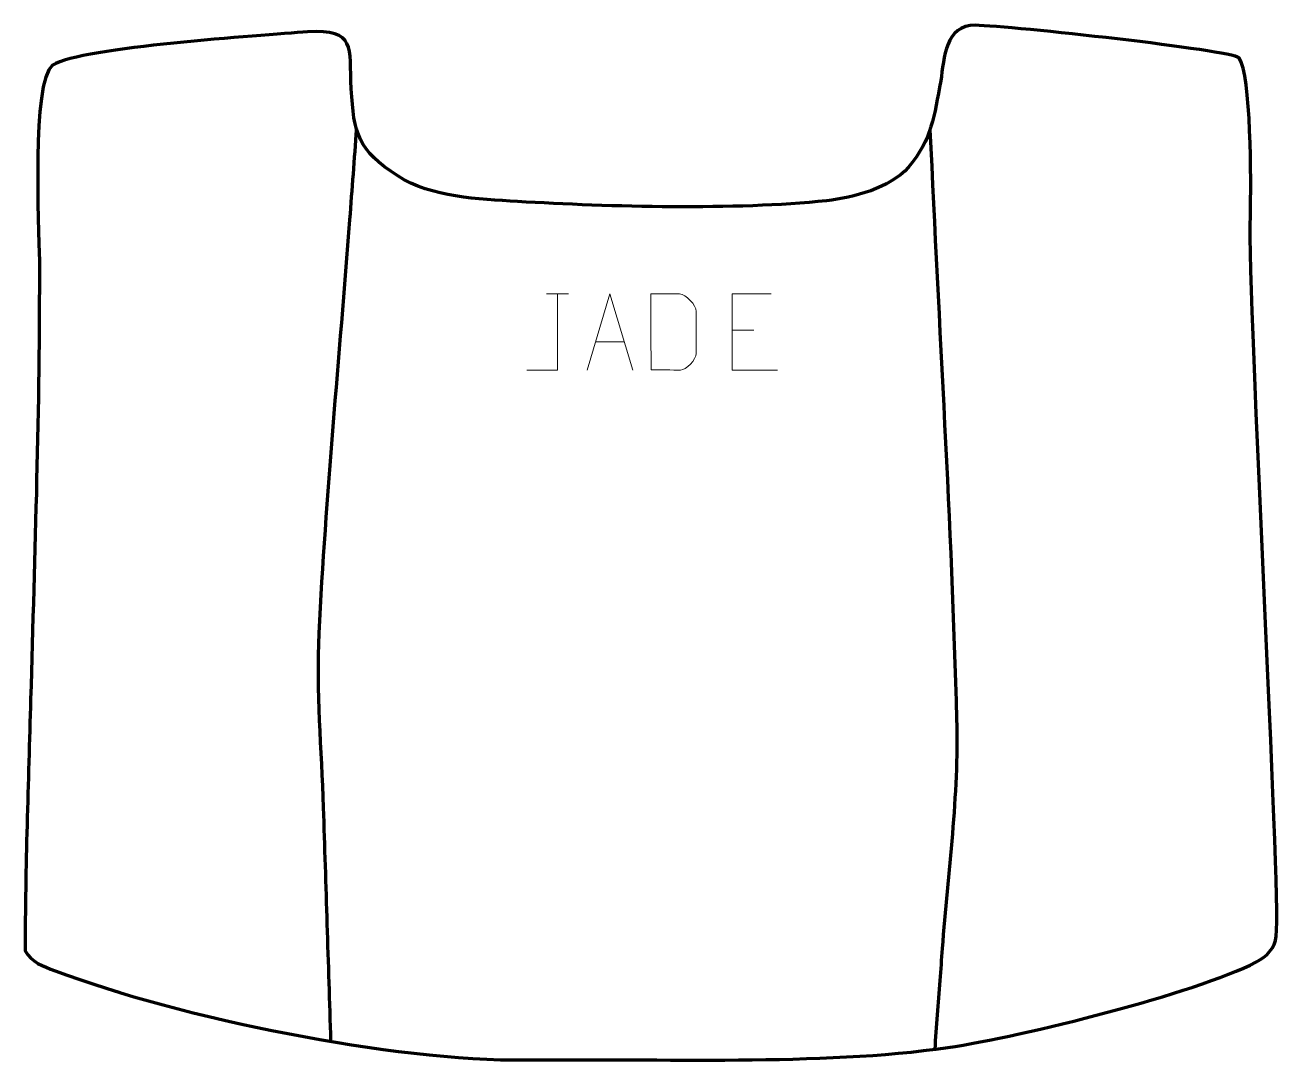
# Model space of a CAD drawing. Header units: millimetres. Extents: x -206 to 206, y -117 to 224.
import ezdxf

# ---------------------------------------------------------------- set-up
doc = ezdxf.new("R2010")
doc.units = ezdxf.units.MM
doc.header["$MEASUREMENT"] = 0
doc.layers.add('layer 2', color=7, linetype='Continuous')
doc.layers.add('layer 3', color=7, linetype='Continuous')

msp = doc.modelspace()

# ---------------------------------------------------------------- linework, layer by layer
at = {"layer": 'layer 2', "color": 142, "lineweight": 158}
for points in [[(-97.6037, 190.3128), (-98.3469, 180.3644), (-99.09, 170.416), (-99.8332, 160.4676), (-99.8332, 160.4676), (-103.2226, 115.487), (-107.7391, 69.7343), (-109.9382, 24.7719), (-109.9382, 24.7719), (-110.8589, 5.9475), (-109.1171, -13.5373), (-108.4856, -32.412), (-108.4856, -32.412), (-107.6771, -57.9592), (-106.8663, -83.5064), (-106.0565, -109.0535)], [(90.5549, 189.9866), (93.4928, 125.5894), (97.5463, 60.9957), (99.3007, -3.4215), (99.3007, -3.4215), (99.9797, -28.3519), (96.4587, -53.8451), (94.5652, -78.7244), (94.5652, -78.7244), (94.3049, -82.2144), (94.0446, -85.7044), (93.7843, -89.1944), (93.7843, -89.1944), (93.2237, -96.7142), (92.663, -104.234), (92.1023, -111.7538)]]:
    msp.add_open_spline(points, degree=3, knots=[0, 0, 0, 0, 0.2, 0.2, 0.2, 0.2, 0.4, 0.4, 0.4, 0.4, 0.6, 0.6, 0.6, 0.6, 1, 1, 1, 1], dxfattribs=at)
at = {"layer": 'layer 3', "color": 242, "lineweight": 158}
msp.add_open_spline([(-113.631, 222.1414), (-97.5182, 222.7639), (-100.0445, 217.3848), (-99.2865, 203.4303), (-99.2865, 203.4303), (-98.4862, 188.699), (-97.0794, 183.2161), (-83.9978, 174.801), (-83.9978, 174.801), (-73.0996, 167.7905), (-57.5365, 167.1829), (-44.7818, 166.4325), (-44.7818, 166.4325), (-14.3905, 164.6445), (26.5959, 163.517), (56.6345, 166.6857), (56.6345, 166.6857), (65.6147, 167.8157), (77.3116, 170.6716), (83.4825, 177.6724), (83.4825, 177.6724), (91.2994, 186.9292), (91.8834, 194.5418), (94.076, 206.0236), (94.076, 206.0236), (95.2799, 213.6902), (95.4784, 224.3109), (105.4671, 224.2577), (105.4671, 224.2577), (117.0815, 224.0201), (189.3942, 216.0954), (191.9371, 213.5687), (191.9371, 213.5687), (195.996, 208.0826), (195.9364, 172.6035), (195.6618, 161.838), (195.6618, 161.838), (194.908, 132.2835), (205.6776, -59.9763), (204.1819, -74.5883), (204.1819, -74.5883), (203.7823, -78.4924), (200.9535, -81.3993), (197.5115, -83.1707), (197.5115, -83.1707), (177.6684, -93.3832), (121.1487, -107.483), (96.4465, -111.1704), (96.4465, -111.1704), (54.3964, -117.1994), (1.3866, -114.6721), (-41.7755, -115.2558), (-41.7755, -115.2558), (-85.8989, -115.6835), (-155.0472, -101.5349), (-196.4366, -85.9702), (-196.4366, -85.9702), (-200.3979, -84.4805), (-204.2066, -83.2529), (-206.2893, -79.4021), (-206.2893, -79.4021), (-206.2939, -52.2179), (-205.2159, -24.1196), (-204.4772, 3.1293), (-204.4772, 3.1293), (-203.176, 51.1281), (-201.4678, 99.0615), (-201.6273, 147.0897), (-201.6273, 147.0897), (-201.6745, 158.0458), (-204.3718, 205.3806), (-197.3161, 211.169), (-197.3161, 211.169), (-187.4338, 217.1866), (-128.9865, 220.8458), (-113.631, 222.1414)], degree=3, knots=[0, 0, 0, 0, 0.05, 0.05, 0.05, 0.05, 0.1, 0.1, 0.1, 0.1, 0.15, 0.15, 0.15, 0.15, 0.2, 0.2, 0.2, 0.2, 0.25, 0.25, 0.25, 0.25, 0.3, 0.3, 0.3, 0.3, 0.35, 0.35, 0.35, 0.35, 0.4, 0.4, 0.4, 0.4, 0.45, 0.45, 0.45, 0.45, 0.5, 0.5, 0.5, 0.5, 0.55, 0.55, 0.55, 0.55, 0.6, 0.6, 0.6, 0.6, 0.65, 0.65, 0.65, 0.65, 0.7, 0.7, 0.7, 0.7, 0.75, 0.75, 0.75, 0.75, 0.8, 0.8, 0.8, 0.8, 0.85, 0.85, 0.85, 0.85, 0.9, 0.9, 0.9, 0.9, 1, 1, 1, 1], dxfattribs=at)
at = {"layer": 'layer 3', "color": 250, "lineweight": 9}
for points, knots in [([(-41.6494, 111.1304), (-41.6494, 111.1304), (-31.6274, 111.1304), (-31.6274, 111.1304), (-31.6274, 111.1304), (-31.6274, 111.1304), (-31.6274, 136.084), (-31.6274, 136.084)], [0, 0, 0, 0, 0.33333333, 0.33333333, 0.33333333, 0.33333333, 1, 1, 1, 1]), ([(-21.8943, 111.1377), (-21.8943, 111.1377), (-14.5233, 136.0912), (-14.5233, 136.0912), (-14.5233, 136.0912), (-14.5233, 136.0912), (-6.9534, 111.1377), (-6.9534, 111.1377)], [0, 0, 0, 0, 0.33333333, 0.33333333, 0.33333333, 0.33333333, 1, 1, 1, 1]), ([(-0.9519, 111.1605), (1.3799, 111.1609), (6.3301, 111.1369), (8.6616, 111.1366), (8.6616, 111.1366), (10.5866, 111.0312), (13.9052, 114.5728), (13.894, 116.5901), (13.894, 116.5901), (13.8936, 122.3602), (13.8936, 124.5299), (13.894, 130.2992), (13.894, 130.2992), (13.8897, 132.4373), (10.5152, 136.0974), (8.3628, 136.0839), (8.3628, 136.0839), (6.0371, 136.0839), (1.3128, 136.0839), (-1.0133, 136.0839), (-1.0133, 136.0839), (-1.0129, 130.337), (-0.9516, 116.9078), (-0.9519, 111.1605)], [0, 0, 0, 0, 0.14285714, 0.14285714, 0.14285714, 0.14285714, 0.28571429, 0.28571429, 0.28571429, 0.28571429, 0.42857143, 0.42857143, 0.42857143, 0.42857143, 0.57142857, 0.57142857, 0.57142857, 0.57142857, 0.71428571, 0.71428571, 0.71428571, 0.71428571, 1, 1, 1, 1]), ([(38.4945, 136.0914), (38.4945, 136.0914), (25.6206, 136.0914), (25.6206, 136.0914), (25.6206, 136.0914), (25.6206, 136.0914), (25.6206, 111.1378), (25.6206, 111.1378), (25.6206, 111.1378), (25.6206, 111.1378), (40.4864, 111.1378), (40.4864, 111.1378)], [0, 0, 0, 0, 0.25, 0.25, 0.25, 0.25, 0.5, 0.5, 0.5, 0.5, 1, 1, 1, 1])]:
    msp.add_open_spline(points, degree=3, knots=knots, dxfattribs=at)
for points in [[(-35.2115, 136.084), (-35.2115, 136.084), (-28.0433, 136.084), (-28.0433, 136.084)], [(25.6206, 124.2117), (25.6206, 124.2117), (32.7887, 124.2117), (32.7887, 124.2117)], [(-19.1717, 120.3871), (-19.1717, 120.3871), (-9.676, 120.3871), (-9.676, 120.3871)]]:
    msp.add_open_spline(points, degree=3, dxfattribs=at)

doc.saveas('drawing.dxf')
